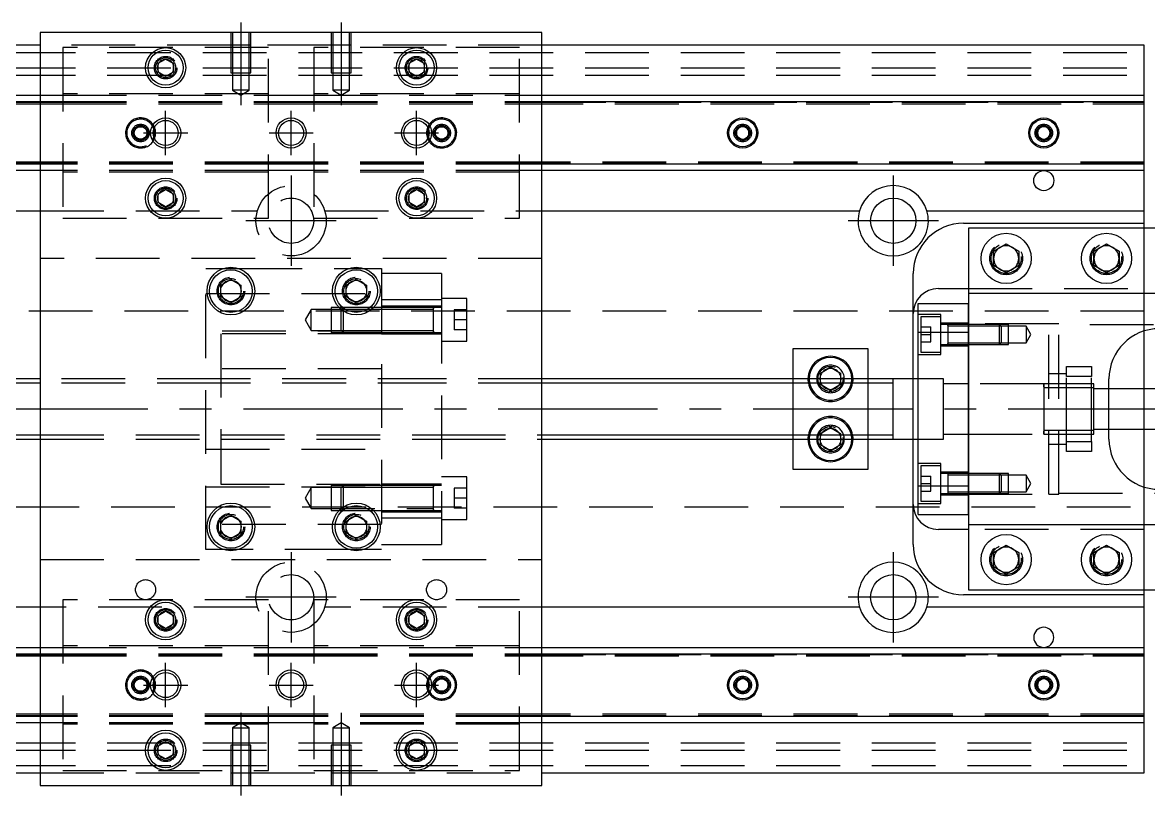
# Model space of a CAD drawing. Extents: x -12 to 519, y -246 to 77.
# Drawn here: x 116.5 to 340.9, y -77 to 77 of the extents above; entities that cross this region are included whole.
import ezdxf

# ---------------------------------------------------------------- set-up
doc = ezdxf.new("R2010")
doc.units = 0
doc.linetypes.add('CENTER', pattern=[50.8, 31.75, -6.35, 6.35, -6.35])
doc.linetypes.add('DASHED', pattern=[19.05, 12.7, -6.35])
doc.layers.get('0').update_dxf_attribs({"linetype": 'CONTINUOUS'})
doc.layers.add('CENTER', color=1, linetype='CENTER')

msp = doc.modelspace()

# ---------------------------------------------------------------- linework, layer by layer
at = {"color": 7, "linetype": 'CONTINUOUS'}
for p, q in [((220, 75), (120, 75)), ((120, 75), (120, -75)), ((220, -75), (220, 75)), ((120, 72.5), (0, 72.5)), ((340, 72.5), (220, 72.5)), ((340, 62.5), (340, 72.5)), ((143.5, 68.87), (145, 69.73)), ((145, 69.73), (146.5, 68.87)), ((193.5, 68.87), (195, 69.73)), ((195, 69.73), (196.5, 68.87)), ((143.5, 67.13), (143.5, 68.87)), ((146.5, 68.87), (146.5, 67.13)), ((193.5, 67.13), (193.5, 68.87)), ((196.5, 68.87), (196.5, 67.13)), ((145, 66.27), (143.5, 67.13)), ((146.5, 67.13), (145, 66.27)), ((195, 66.27), (193.5, 67.13)), ((196.5, 67.13), (195, 66.27)), ((0, 62.5), (120, 62.5)), ((0, 61.25), (120, 61.25)), ((220, 62.5), (340, 62.5)), ((220, 61.25), (340, 61.25)), ((340, 61.25), (340, 62.5)), ((340, 48.75), (340, 61.25)), ((258.75, 55.72), (260, 56.44)), ((260, 56.44), (261.25, 55.72)), ((318.75, 55.72), (320, 56.44)), ((320, 56.44), (321.25, 55.72)), ((258.75, 54.28), (258.75, 55.72)), ((260, 53.56), (258.75, 54.28)), ((261.25, 54.28), (260, 53.56)), ((261.25, 55.72), (261.25, 54.28)), ((318.75, 54.28), (318.75, 55.72)), ((320, 53.56), (318.75, 54.28)), ((321.25, 54.28), (320, 53.56)), ((321.25, 55.72), (321.25, 54.28)), ((120, 48.75), (0, 48.75)), ((120, 47.5), (0, 47.5)), ((340, 48.75), (220, 48.75)), ((340, 47.5), (220, 47.5)), ((340, 47.5), (340, 48.75)), ((340, 39.5), (340, 47.5)), ((143.5, 42.87), (145, 43.73)), ((143.5, 41.13), (143.5, 42.87)), ((145, 43.73), (146.5, 42.87)), ((146.5, 42.87), (146.5, 41.13)), ((193.5, 42.87), (195, 43.73)), ((193.5, 41.13), (193.5, 42.87)), ((195, 43.73), (196.5, 42.87)), ((196.5, 42.87), (196.5, 41.13)), ((145, 40.27), (143.5, 41.13)), ((146.5, 41.13), (145, 40.27)), ((195, 40.27), (193.5, 41.13)), ((196.5, 41.13), (195, 40.27)), ((56.71, 39.5), (120, 39.5)), ((220, 39.5), (283.29, 39.5)), ((296.71, 39.5), (340, 39.5)), ((340, 37), (340, 39.5)), ((304, 37), (340, 37)), ((305, 36), (305, 23)), ((355, 36), (305, 36)), ((340, 36), (340, 37)), ((310, 31.44), (312.5, 32.89)), ((310, 28.56), (310, 31.44)), ((312.5, 32.89), (315, 31.44)), ((315, 31.44), (315, 28.56)), ((330, 31.44), (332.5, 32.89)), ((330, 28.56), (330, 31.44)), ((332.5, 32.89), (335, 31.44)), ((335, 31.44), (335, 28.56)), ((294, 6), (294, 27)), ((312.5, 27.11), (310, 28.56)), ((315, 28.56), (312.5, 27.11)), ((332.5, 27.11), (330, 28.56)), ((335, 28.56), (332.5, 27.11)), ((156, 24.65), (158, 25.81)), ((158, 25.81), (160, 24.65)), ((181, 24.65), (183, 25.81)), ((183, 25.81), (185, 24.65)), ((156, 22.35), (156, 24.65)), ((160, 24.65), (160, 22.35)), ((181, 22.35), (181, 24.65)), ((185, 24.65), (185, 22.35)), ((299, 24), (305, 24)), ((305, 23), (305, 15.33)), ((345, 23), (305, 23)), ((158, 21.19), (156, 22.35)), ((160, 22.35), (158, 21.19)), ((183, 21.19), (181, 22.35)), ((185, 22.35), (183, 21.19)), ((295, 15.33), (295, 21)), ((295, 21), (305, 21)), ((295, 15.33), (305, 15.33)), ((295, -15.33), (295, 15.33)), ((305, -15.33), (305, 15.33)), ((305, 15.33), (305, -15.33)), ((340, 4), (340, 15.54)), ((285, 12), (270, 12)), ((270, 12), (270, 6)), ((285, 6), (285, 12)), ((275.5, 7.15), (277.5, 8.31)), ((275.5, 6), (275.5, 7.15)), ((277.5, 8.31), (279.5, 7.15)), ((279.5, 7.15), (279.5, 6)), ((120, 6), (60.5, 6)), ((290, 6), (220, 6)), ((290, -6), (290, 6)), ((290.01, 6), (290, 6)), ((295, 6), (290, 6)), ((290, 6), (290, 6)), ((333, -6), (333, 6)), ((345, 4), (333, 4)), ((333, -4), (345, -4)), ((340, -15.54), (340, -4)), ((60.5, -6), (120, -6)), ((220, -6), (290, -6)), ((270, -6), (270, -12)), ((275.5, -7.15), (275.5, -6)), ((279.5, -6), (279.5, -7.15)), ((285, -12), (285, -6)), ((290, -6), (290.01, -6)), ((290, -6), (290, -6)), ((290, -6), (295, -6)), ((294, -27), (294, -6)), ((277.5, -8.31), (275.5, -7.15)), ((279.5, -7.15), (277.5, -8.31)), ((270, -12), (285, -12)), ((295, -15.33), (305, -15.33)), ((295, -21), (295, -15.33)), ((305, -15.33), (305, -23)), ((156, -22.35), (158, -21.19)), ((156, -24.65), (156, -22.35)), ((158, -21.19), (160, -22.35)), ((160, -22.35), (160, -24.65)), ((181, -22.35), (183, -21.19)), ((181, -24.65), (181, -22.35)), ((183, -21.19), (185, -22.35)), ((185, -22.35), (185, -24.65)), ((295, -21), (305, -21)), ((158, -25.81), (156, -24.65)), ((160, -24.65), (158, -25.81)), ((183, -25.81), (181, -24.65)), ((185, -24.65), (183, -25.81)), ((305, -24), (299, -24)), ((305, -23), (345, -23)), ((305, -23), (305, -36)), ((310, -28.56), (312.5, -27.11)), ((310, -31.44), (310, -28.56)), ((312.5, -27.11), (315, -28.56)), ((315, -28.56), (315, -31.44)), ((330, -28.56), (332.5, -27.11)), ((330, -31.44), (330, -28.56)), ((332.5, -27.11), (335, -28.56)), ((335, -28.56), (335, -31.44)), ((312.5, -32.89), (310, -31.44)), ((315, -31.44), (312.5, -32.89)), ((332.5, -32.89), (330, -31.44)), ((335, -31.44), (332.5, -32.89)), ((340, -37), (304, -37)), ((305, -36), (355, -36)), ((340, -37), (340, -36)), ((340, -39.5), (340, -37)), ((120, -39.5), (56.71, -39.5)), ((143.5, -41.13), (145, -40.27)), ((145, -40.27), (146.5, -41.13)), ((193.5, -41.13), (195, -40.27)), ((195, -40.27), (196.5, -41.13)), ((283.29, -39.5), (220, -39.5)), ((340, -39.5), (296.71, -39.5)), ((340, -47.5), (340, -39.5)), ((143.5, -42.87), (143.5, -41.13)), ((146.5, -41.13), (146.5, -42.87)), ((193.5, -42.87), (193.5, -41.13)), ((196.5, -41.13), (196.5, -42.87)), ((145, -43.73), (143.5, -42.87)), ((146.5, -42.87), (145, -43.73)), ((195, -43.73), (193.5, -42.87)), ((196.5, -42.87), (195, -43.73)), ((0, -47.5), (120, -47.5)), ((0, -48.75), (120, -48.75)), ((220, -47.5), (340, -47.5)), ((220, -48.75), (340, -48.75)), ((340, -48.75), (340, -47.5)), ((340, -61.25), (340, -48.75)), ((258.75, -54.28), (260, -53.56)), ((260, -53.56), (261.25, -54.28)), ((318.75, -54.28), (320, -53.56)), ((320, -53.56), (321.25, -54.28)), ((258.75, -55.72), (258.75, -54.28)), ((260, -56.44), (258.75, -55.72)), ((261.25, -55.72), (260, -56.44)), ((261.25, -54.28), (261.25, -55.72)), ((318.75, -55.72), (318.75, -54.28)), ((320, -56.44), (318.75, -55.72)), ((321.25, -55.72), (320, -56.44)), ((321.25, -54.28), (321.25, -55.72)), ((120, -61.25), (0, -61.25)), ((120, -62.5), (0, -62.5)), ((340, -61.25), (220, -61.25)), ((340, -62.5), (220, -62.5)), ((340, -62.5), (340, -61.25)), ((340, -72.5), (340, -62.5)), ((143.5, -67.13), (145, -66.27)), ((143.5, -68.87), (143.5, -67.13)), ((145, -66.27), (146.5, -67.13)), ((146.5, -67.13), (146.5, -68.87)), ((193.5, -67.13), (195, -66.27)), ((193.5, -68.87), (193.5, -67.13)), ((195, -66.27), (196.5, -67.13)), ((196.5, -67.13), (196.5, -68.87)), ((145, -69.73), (143.5, -68.87)), ((146.5, -68.87), (145, -69.73)), ((195, -69.73), (193.5, -68.87)), ((196.5, -68.87), (195, -69.73)), ((0, -72.5), (120, -72.5)), ((220, -72.5), (340, -72.5)), ((120, -75), (220, -75))]:
    msp.add_line(p, q, dxfattribs=at)
at = {"color": 3, "linetype": 'DASHED'}
for p, q in [((158, 75), (158, 67)), ((158.35, 75), (158.35, 67)), ((161.65, 67), (161.65, 75)), ((162, 67), (162, 75)), ((178, 75), (178, 67)), ((178.35, 75), (178.35, 67)), ((181.65, 67), (181.65, 75)), ((182, 67), (182, 75)), ((158, 72.5), (120, 72.5)), ((165.5, 72), (124.5, 72)), ((124.5, 72), (124.5, 38)), ((162, 72.5), (158, 72.5)), ((178, 72.5), (162, 72.5)), ((165.5, 38), (165.5, 72)), ((215.5, 72), (174.5, 72)), ((174.5, 72), (174.5, 38)), ((182, 72.5), (178, 72.5)), ((220, 72.5), (182, 72.5)), ((215.5, 38), (215.5, 72)), ((0, 71), (340, 71)), ((0, 68), (340, 68)), ((143, 68), (143.02, 68.3)), ((196.97, 68.33), (197, 68)), ((0, 66.5), (340, 66.5)), ((158, 67), (162, 67)), ((158.35, 67), (158.35, 63.5)), ((161.65, 63.5), (161.65, 67)), ((178, 67), (182, 67)), ((178.35, 67), (178.35, 63.5)), ((181.65, 63.5), (181.65, 67)), ((161.65, 63.5), (158.35, 63.5)), ((158.35, 63.5), (160, 62.55)), ((160, 62.55), (161.65, 63.5)), ((181.65, 63.5), (178.35, 63.5)), ((178.35, 63.5), (180, 62.55)), ((180, 62.55), (181.65, 63.5)), ((0, 61.11), (120, 61.11)), ((0, 61.1), (124.5, 61.1)), ((0, 60.8), (124.5, 60.8)), ((120, 62.5), (124.5, 62.5)), ((120, 61.25), (124.5, 61.25)), ((120, 61.11), (124.5, 61.11)), ((165.5, 62.8), (124.5, 62.8)), ((124.5, 62.5), (165.5, 62.5)), ((124.5, 61.25), (165.5, 61.25)), ((124.5, 61.11), (165.5, 61.11)), ((124.5, 61.1), (165.5, 61.1)), ((124.5, 60.8), (165.5, 60.8)), ((165.5, 62.5), (174.5, 62.5)), ((165.5, 61.25), (174.5, 61.25)), ((165.5, 61.11), (174.5, 61.11)), ((165.5, 61.1), (174.5, 61.1)), ((165.5, 60.8), (174.5, 60.8)), ((215.5, 62.8), (174.5, 62.8)), ((174.5, 62.5), (215.5, 62.5)), ((174.5, 61.25), (215.5, 61.25)), ((174.5, 61.11), (215.5, 61.11)), ((174.5, 61.1), (215.5, 61.1)), ((174.5, 60.8), (215.5, 60.8)), ((215.5, 62.5), (220, 62.5)), ((215.5, 61.25), (220, 61.25)), ((215.5, 61.11), (220, 61.11)), ((215.5, 61.1), (340, 61.1)), ((215.5, 60.8), (340, 60.8)), ((220, 61.11), (340, 61.11)), ((138.75, 55.72), (140, 56.44)), ((140, 56.44), (141.25, 55.72)), ((198.75, 55.72), (200, 56.44)), ((200, 56.44), (201.25, 55.72)), ((138.5, 55), (138.52, 55.25)), ((138.75, 54.28), (138.75, 55.72)), ((140, 53.56), (138.75, 54.28)), ((141.25, 54.28), (140, 53.56)), ((141.25, 55.72), (141.25, 54.28)), ((198.75, 54.28), (198.75, 55.72)), ((200, 53.56), (198.75, 54.28)), ((201.25, 54.28), (200, 53.56)), ((201.25, 55.72), (201.25, 54.28)), ((201.48, 55.26), (201.5, 55)), ((261.48, 55.26), (261.5, 55)), ((318.5, 55), (318.52, 55.25)), ((124.5, 49.2), (0, 49.2)), ((124.5, 48.9), (0, 48.9)), ((120, 48.89), (0, 48.89)), ((124.5, 48.89), (120, 48.89)), ((124.5, 48.75), (120, 48.75)), ((124.5, 47.5), (120, 47.5)), ((165.5, 49.2), (124.5, 49.2)), ((165.5, 48.9), (124.5, 48.9)), ((165.5, 48.89), (124.5, 48.89)), ((165.5, 48.75), (124.5, 48.75)), ((165.5, 47.5), (124.5, 47.5)), ((165.5, 47.2), (124.5, 47.2)), ((174.5, 49.2), (165.5, 49.2)), ((174.5, 48.9), (165.5, 48.9)), ((174.5, 48.89), (165.5, 48.89)), ((174.5, 48.75), (165.5, 48.75)), ((174.5, 47.5), (165.5, 47.5)), ((215.5, 49.2), (174.5, 49.2)), ((215.5, 48.9), (174.5, 48.9)), ((215.5, 48.89), (174.5, 48.89)), ((215.5, 48.75), (174.5, 48.75)), ((215.5, 47.5), (174.5, 47.5)), ((215.5, 47.2), (174.5, 47.2)), ((340, 49.2), (215.5, 49.2)), ((340, 48.9), (215.5, 48.9)), ((220, 48.89), (215.5, 48.89)), ((220, 48.75), (215.5, 48.75)), ((220, 47.5), (215.5, 47.5)), ((340, 48.89), (220, 48.89)), ((143, 42), (143.03, 42.35)), ((196.97, 42.33), (197, 42)), ((120, 39.5), (163.29, 39.5)), ((176.71, 39.5), (220, 39.5)), ((124.5, 38), (165.5, 38)), ((174.5, 38), (215.5, 38)), ((340, 24), (340, 36)), ((220, 30), (120, 30)), ((315.48, 30.36), (315.5, 30)), ((335.48, 30.36), (335.5, 30)), ((153, 28), (156.48, 28)), ((153, -28), (153, 28)), ((156.48, 28), (159.52, 28)), ((159.52, 28), (181.48, 28)), ((181.48, 28), (184.52, 28)), ((184.52, 28), (188, 28)), ((188, 28), (188, -28)), ((200, 27), (188, 27)), ((200, 27), (200, 21.75)), ((153, 23), (188, 23)), ((155.5, 23.5), (155.52, 23.8)), ((180.5, 23.5), (180.52, 23.8)), ((305, 24), (340, 24)), ((340, 23), (340, 24)), ((340, 15.54), (340, 23)), ((178, 20.25), (178, 15.25)), ((179.53, 20.25), (178, 20.25)), ((180.26, 20.25), (179.53, 20.25)), ((180.4, 20.25), (180.26, 20.25)), ((180.4, 20.25), (180.34, 20.19)), ((180.4, 20.25), (180.4, 20.14)), ((185.74, 20.25), (180.4, 20.25)), ((185.74, 20.25), (180.4, 20.25)), ((186.47, 20.25), (185.74, 20.25)), ((188, 20.25), (186.47, 20.25)), ((188, 20.25), (186.47, 20.25)), ((200, 21.75), (188, 21.75)), ((200, 20.5), (188, 20.5)), ((198.41, 20.25), (188, 20.25)), ((198.4, 15.25), (198.4, 20.25)), ((198.4, 19.85), (198.4, 20.25)), ((198.4, 15.25), (198.4, 20.25)), ((198.4, 20), (198.4, 20.25)), ((198.4, 20.25), (198.4, 20)), ((200, 20.25), (198.4, 20.25)), ((205, 22), (200, 22)), ((200, 21.75), (200, -21.75)), ((205, 13.5), (205, 22)), ((305, 15.33), (305, 21)), ((340, 19.5), (76.9, 19.5)), ((174, 19.85), (172.79, 17.75)), ((174, 15.65), (174, 19.85)), ((178, 19.85), (174, 19.85)), ((180, 19.85), (178, 19.85)), ((180.34, 20.19), (180, 19.85)), ((180, 19.82), (180, 19.85)), ((180.82, 19.85), (180, 19.85)), ((180, 15.65), (180, 19.82)), ((180.4, 20.14), (180.4, 19.52)), ((180.4, 19.52), (180.4, 15.25)), ((185.18, 19.85), (180.82, 19.85)), ((186.04, 19.85), (185.18, 19.85)), ((188, 19.85), (186.04, 19.85)), ((198.4, 19.85), (188, 19.85)), ((198.4, 15.51), (198.4, 20)), ((198.4, 15.65), (198.4, 19.85)), ((202.5, 19.75), (202.5, 17.75)), ((205, 19.75), (202.5, 19.75)), ((299.5, 18.85), (295, 18.85)), ((295.5, 18.35), (295.5, 11.35)), ((299.5, 18.35), (295.5, 18.35)), ((299.5, 10.85), (299.5, 18.85)), ((172.79, 17.75), (174, 15.65)), ((202.5, 17.75), (202.5, 15.75)), ((205, 17.75), (202.5, 17.75)), ((205, 15.75), (202.5, 15.75)), ((295.5, 16.35), (297.5, 16.35)), ((297.5, 14.85), (297.5, 16.35)), ((305, 17.1), (299.5, 17.1)), ((300.9, 16.85), (299.5, 16.85)), ((300.9, 16.85), (300.9, 16.63)), ((300.9, 16.63), (300.9, 16.85)), ((305, 16.85), (300.9, 16.85)), ((300.9, 16.85), (300.9, 16.85)), ((300.9, 16.85), (300.9, 16.85)), ((300.9, 16.63), (300.9, 13.07)), ((305, 16.5), (300.9, 16.5)), ((321, 17), (305, 17)), ((311.15, 16.85), (305, 16.85)), ((311.15, 16.85), (305, 16.85)), ((311.5, 16.5), (305, 16.5)), ((311.15, 12.85), (311.15, 16.85)), ((313, 16.85), (311.15, 16.85)), ((311.5, 16.5), (311.15, 16.85)), ((311.5, 16.5), (311.5, 13.2)), ((313, 16.5), (311.5, 16.5)), ((313, 12.85), (313, 16.85)), ((316.5, 16.5), (313, 16.5)), ((316.5, 16.5), (316.5, 13.2)), ((317.45, 14.85), (316.5, 16.5)), ((321, -17), (321, 17)), ((323, 17), (321, 17)), ((323, -17), (323, 17)), ((380, 16.75), (323, 16.75)), ((188, 15.5), (153, 15.5)), ((156, 15), (156, -15)), ((188, 15), (156, 15)), ((174, 15.65), (178, 15.65)), ((178, 15.65), (180, 15.65)), ((178, 15.25), (180.4, 15.25)), ((180, 15.65), (188, 15.65)), ((180, 15.65), (180.4, 15.25)), ((180.4, 15.25), (188, 15.25)), ((188, 15.65), (198.4, 15.65)), ((188, 15.25), (198.41, 15.25)), ((188, 15), (200, 15)), ((198.4, 15.25), (198.4, 15.65)), ((198.4, 15.25), (198.4, 15.51)), ((198.4, 15.51), (198.4, 15.25)), ((198.4, 15.25), (200, 15.25)), ((200, 13.5), (205, 13.5)), ((295.5, 14.85), (297.5, 14.85)), ((297.5, 13.35), (297.5, 14.85)), ((316.5, 13.2), (317.45, 14.85)), ((340, 15.54), (340, 15.54)), ((295.5, 13.35), (297.5, 13.35)), ((295.5, 11.35), (299.5, 11.35)), ((299.5, 12.85), (300.9, 12.85)), ((299.5, 12.6), (305, 12.6)), ((300.9, 13.2), (305, 13.2)), ((300.9, 13.07), (300.9, 12.85)), ((300.9, 12.85), (300.9, 13.07)), ((300.9, 12.85), (300.9, 12.85)), ((300.9, 12.85), (305, 12.85)), ((300.9, 12.85), (300.9, 12.85)), ((305, 13.2), (311.5, 13.2)), ((305, 12.85), (311.15, 12.85)), ((305, 12.85), (311.15, 12.85)), ((311.15, 12.85), (311.5, 13.2)), ((311.15, 12.85), (313, 12.85)), ((311.5, 13.2), (313, 13.2)), ((313, 13.2), (316.5, 13.2)), ((295, 10.85), (299.5, 10.85)), ((188, 8), (153, 8)), ((324.5, 7), (321, 7)), ((324.5, 8.5), (329.5, 8.5)), ((324.5, 6.5), (324.5, 8.5)), ((329.5, 8.5), (329.5, 6.5)), ((156, 6), (120, 6)), ((156, 5.13), (120, 5.13)), ((200, 6), (156, 6)), ((200, 5.13), (156, 5.13)), ((220, 6), (200, 6)), ((220, 5.13), (200, 5.13)), ((270, 6), (270, 5.13)), ((270, 5.13), (270, -5.12)), ((275.5, 5.13), (275.5, 6)), ((275.5, 4.85), (275.5, 5.13)), ((277.5, 3.69), (275.5, 4.85)), ((279.5, 4.85), (277.5, 3.69)), ((279.5, 6), (279.5, 5.13)), ((279.5, 5.13), (279.5, 4.85)), ((279.98, 6.29), (280, 6)), ((285, 5.13), (285, 6)), ((285, -5.12), (285, 5.13)), ((294, -6), (294, 6)), ((300, 6), (295, 6)), ((300, 0), (300, 6)), ((305, 5), (300, 5)), ((320.01, 5), (305, 5)), ((320, 4.44), (320, 5)), ((320, 5), (320, 4.44)), ((329.5, 5), (320, 5)), ((324.5, -6.5), (324.5, 6.5)), ((329.5, 6.5), (324.5, 6.5)), ((329.5, -6.5), (329.5, 6.5)), ((330, 5), (329.5, 5)), ((330, 0), (330, 5)), ((320, 4.44), (320, -4.44)), ((329.5, 4.25), (320, 4.25)), ((330, 4.25), (329.5, 4.25)), ((333, 4), (330, 4)), ((340, -4), (340, 4)), ((300, -6), (300, 0)), ((330, -5), (330, 0)), ((275.5, -4.85), (277.5, -3.69)), ((277.5, -3.69), (279.5, -4.85)), ((320, -4.25), (329.5, -4.25)), ((320, -5), (320, -4.44)), ((320, -4.44), (320, -5)), ((329.5, -4.25), (330, -4.25)), ((330, -4), (333, -4)), ((120, -5.12), (156, -5.12)), ((120, -6), (156, -6)), ((156, -5.12), (200, -5.12)), ((156, -6), (200, -6)), ((200, -5.12), (220, -5.12)), ((200, -6), (220, -6)), ((270, -5.12), (270, -6)), ((275.5, -5.12), (275.5, -4.85)), ((275.5, -6), (275.5, -5.12)), ((279.5, -4.85), (279.5, -5.12)), ((279.5, -5.12), (279.5, -6)), ((279.98, -5.71), (280, -6)), ((285, -6), (285, -5.12)), ((290, -6), (290, -6)), ((295, -6), (300, -6)), ((300, -5), (305, -5)), ((305, -5), (320.01, -5)), ((320, -5), (320, -5)), ((320, -5), (329.5, -5)), ((324.5, -6.5), (329.5, -6.5)), ((324.5, -8.5), (324.5, -6.5)), ((329.5, -5), (330, -5)), ((329.5, -6.5), (329.5, -8.5)), ((153, -8), (188, -8)), ((321, -7), (324.5, -7)), ((329.5, -8.5), (324.5, -8.5)), ((299.5, -10.85), (295, -10.85)), ((299.5, -18.85), (299.5, -10.85)), ((295.5, -11.35), (295.5, -18.35)), ((299.5, -11.35), (295.5, -11.35)), ((295.5, -13.35), (297.5, -13.35)), ((297.5, -14.85), (297.5, -13.35)), ((305, -12.6), (299.5, -12.6)), ((300.9, -12.85), (299.5, -12.85)), ((300.9, -12.85), (300.9, -13.07)), ((300.9, -12.85), (300.9, -12.85)), ((305, -12.85), (300.9, -12.85)), ((300.9, -12.85), (300.9, -12.85)), ((300.9, -13.07), (300.9, -16.63)), ((305, -13.2), (300.9, -13.2)), ((311.15, -12.85), (305, -12.85)), ((311.15, -12.85), (305, -12.85)), ((311.5, -13.2), (305, -13.2)), ((311.15, -16.85), (311.15, -12.85)), ((313, -12.85), (311.15, -12.85)), ((311.5, -13.2), (311.15, -12.85)), ((311.5, -13.2), (311.5, -16.5)), ((313, -13.2), (311.5, -13.2)), ((313, -16.85), (313, -12.85)), ((316.5, -13.2), (313, -13.2)), ((316.5, -13.2), (316.5, -16.5)), ((317.45, -14.85), (316.5, -13.2)), ((153, -15.5), (188, -15.5)), ((156, -15), (188, -15)), ((174, -15.65), (172.79, -17.75)), ((174, -19.85), (174, -15.65)), ((178, -15.65), (174, -15.65)), ((178, -15.25), (178, -20.25)), ((180.4, -15.25), (178, -15.25)), ((180, -15.65), (178, -15.65)), ((180.4, -15.25), (180, -15.65)), ((180, -19.85), (180, -15.65)), ((188, -15.65), (180, -15.65)), ((180.4, -15.25), (180.4, -19.52)), ((188, -15.25), (180.4, -15.25)), ((188, -15.25), (180.4, -15.25)), ((200, -15), (188, -15)), ((198.41, -15.25), (188, -15.25)), ((198.4, -15.65), (188, -15.65)), ((198.4, -20.25), (198.4, -15.25)), ((198.4, -20.25), (198.4, -15.25)), ((198.4, -15.51), (198.4, -15.25)), ((198.4, -15.25), (198.4, -15.51)), ((200, -15.25), (198.4, -15.25)), ((198.4, -20), (198.4, -15.51)), ((205, -13.5), (200, -13.5)), ((205, -22), (205, -13.5)), ((295.5, -14.85), (297.5, -14.85)), ((297.5, -16.35), (297.5, -14.85)), ((305, -21), (305, -15.33)), ((316.5, -16.5), (317.45, -14.85)), ((340, -23), (340, -15.54)), ((340, -15.54), (340, -15.54)), ((172.79, -17.75), (174, -19.85)), ((202.5, -15.75), (202.5, -17.75)), ((205, -15.75), (202.5, -15.75)), ((202.5, -17.75), (202.5, -19.75)), ((205, -17.75), (202.5, -17.75)), ((295.5, -16.35), (297.5, -16.35)), ((299.5, -16.85), (300.9, -16.85)), ((299.5, -17.1), (305, -17.1)), ((300.9, -16.5), (305, -16.5)), ((300.9, -16.63), (300.9, -16.85)), ((300.9, -16.85), (300.9, -16.85)), ((300.9, -16.85), (300.9, -16.85)), ((300.9, -16.85), (305, -16.85)), ((305, -16.5), (311.5, -16.5)), ((305, -16.85), (311.15, -16.85)), ((305, -16.85), (311.15, -16.85)), ((305, -17), (321, -17)), ((311.15, -16.85), (311.5, -16.5)), ((311.15, -16.85), (313, -16.85)), ((311.5, -16.5), (313, -16.5)), ((313, -16.5), (316.5, -16.5)), ((321, -17), (323, -17)), ((323, -16.75), (380, -16.75)), ((76.97, -19.5), (340, -19.5)), ((174, -19.85), (198.4, -19.85)), ((180, -19.85), (180.34, -20.19)), ((180.34, -20.19), (180.4, -20.25)), ((180.4, -19.52), (180.4, -20.14)), ((180.4, -20.14), (180.4, -20.25)), ((198.4, -20.25), (198.4, -20)), ((198.4, -20), (198.4, -20.25)), ((205, -19.75), (202.5, -19.75)), ((295, -18.85), (299.5, -18.85)), ((295.5, -18.35), (299.5, -18.35)), ((178, -20.25), (179.53, -20.25)), ((179.53, -20.25), (180.26, -20.25)), ((180.26, -20.25), (180.4, -20.25)), ((180.4, -20.25), (185.74, -20.25)), ((185.74, -20.25), (186.47, -20.25)), ((186.47, -20.25), (188, -20.25)), ((186.47, -20.25), (188, -20.25)), ((188, -20.25), (198.41, -20.25)), ((188, -20.5), (200, -20.5)), ((200, -21.75), (188, -21.75)), ((200, -21.75), (188, -21.75)), ((198.4, -20.25), (198.4, -20.25)), ((198.4, -20.25), (200, -20.25)), ((200, -21.75), (200, -27)), ((200, -22), (205, -22)), ((188, -23), (153, -23)), ((155.5, -23.5), (155.52, -23.2)), ((185.48, -23.21), (185.5, -23.5)), ((340, -24), (305, -24)), ((340, -24), (340, -23)), ((340, -36), (340, -24)), ((156.48, -28), (153, -28)), ((159.52, -28), (156.48, -28)), ((181.48, -28), (159.52, -28)), ((184.52, -28), (181.48, -28)), ((188, -28), (184.52, -28)), ((188, -27), (200, -27)), ((120, -30), (220, -30)), ((315.48, -29.64), (315.5, -30)), ((329.5, -30), (329.52, -29.65)), ((165.5, -38), (124.5, -38)), ((124.5, -38), (124.5, -72)), ((165.5, -72), (165.5, -38)), ((174.5, -38), (174.5, -72)), ((215.5, -38), (174.5, -38)), ((215.5, -72), (215.5, -38)), ((163.29, -39.5), (120, -39.5)), ((220, -39.5), (176.71, -39.5)), ((146.97, -41.67), (147, -42)), ((196.97, -41.67), (197, -42)), ((0, -48.89), (120, -48.89)), ((0, -48.9), (124.5, -48.9)), ((0, -49.2), (124.5, -49.2)), ((120, -47.5), (124.5, -47.5)), ((120, -48.75), (124.5, -48.75)), ((120, -48.89), (124.5, -48.89)), ((165.5, -47.2), (124.5, -47.2)), ((124.5, -47.5), (165.5, -47.5)), ((124.5, -48.75), (165.5, -48.75)), ((124.5, -48.89), (165.5, -48.89)), ((124.5, -48.9), (165.5, -48.9)), ((124.5, -49.2), (165.5, -49.2)), ((165.5, -47.5), (174.5, -47.5)), ((165.5, -48.75), (174.5, -48.75)), ((165.5, -48.89), (174.5, -48.89)), ((165.5, -48.9), (174.5, -48.9)), ((165.5, -49.2), (174.5, -49.2)), ((215.5, -47.2), (174.5, -47.2)), ((174.5, -47.5), (215.5, -47.5)), ((174.5, -48.75), (215.5, -48.75)), ((174.5, -48.89), (215.5, -48.89)), ((174.5, -48.9), (215.5, -48.9)), ((174.5, -49.2), (215.5, -49.2)), ((215.5, -47.5), (220, -47.5)), ((215.5, -48.75), (220, -48.75)), ((215.5, -48.89), (220, -48.89)), ((215.5, -48.9), (340, -48.9)), ((215.5, -49.2), (340, -49.2)), ((220, -48.89), (340, -48.89)), ((138.75, -54.28), (140, -53.56)), ((140, -53.56), (141.25, -54.28)), ((198.75, -54.28), (200, -53.56)), ((200, -53.56), (201.25, -54.28)), ((138.75, -55.72), (138.75, -54.28)), ((140, -56.44), (138.75, -55.72)), ((141.25, -55.72), (140, -56.44)), ((141.25, -54.28), (141.25, -55.72)), ((141.48, -54.74), (141.5, -55)), ((198.5, -55), (198.52, -54.75)), ((198.75, -55.72), (198.75, -54.28)), ((200, -56.44), (198.75, -55.72)), ((201.25, -55.72), (200, -56.44)), ((201.25, -54.28), (201.25, -55.72)), ((258.5, -55), (258.52, -54.75)), ((321.48, -54.74), (321.5, -55)), ((124.5, -60.8), (0, -60.8)), ((124.5, -61.1), (0, -61.1)), ((120, -61.11), (0, -61.11)), ((124.5, -61.11), (120, -61.11)), ((124.5, -61.25), (120, -61.25)), ((124.5, -62.5), (120, -62.5)), ((165.5, -60.8), (124.5, -60.8)), ((165.5, -61.1), (124.5, -61.1)), ((165.5, -61.11), (124.5, -61.11)), ((165.5, -61.25), (124.5, -61.25)), ((165.5, -62.5), (124.5, -62.5)), ((165.5, -62.8), (124.5, -62.8)), ((160, -62.55), (158.35, -63.5)), ((161.65, -63.5), (160, -62.55)), ((174.5, -60.8), (165.5, -60.8)), ((174.5, -61.1), (165.5, -61.1)), ((174.5, -61.11), (165.5, -61.11)), ((174.5, -61.25), (165.5, -61.25)), ((174.5, -62.5), (165.5, -62.5)), ((215.5, -60.8), (174.5, -60.8)), ((215.5, -61.1), (174.5, -61.1)), ((215.5, -61.11), (174.5, -61.11)), ((215.5, -61.25), (174.5, -61.25)), ((215.5, -62.5), (174.5, -62.5)), ((215.5, -62.8), (174.5, -62.8)), ((180, -62.55), (178.35, -63.5)), ((181.65, -63.5), (180, -62.55)), ((340, -60.8), (215.5, -60.8)), ((340, -61.1), (215.5, -61.1)), ((220, -61.11), (215.5, -61.11)), ((220, -61.25), (215.5, -61.25)), ((220, -62.5), (215.5, -62.5)), ((340, -61.11), (220, -61.11)), ((158.35, -63.5), (160, -63.5)), ((158.35, -63.5), (158.35, -67)), ((160, -63.5), (161.65, -63.5)), ((161.65, -67), (161.65, -63.5)), ((178.35, -63.5), (180, -63.5)), ((178.35, -63.5), (178.35, -67)), ((180, -63.5), (181.65, -63.5)), ((181.65, -67), (181.65, -63.5)), ((0, -66.5), (340, -66.5)), ((162, -67), (158, -67)), ((158, -67), (158, -75)), ((158.35, -67), (158.35, -75)), ((161.65, -75), (161.65, -67)), ((162, -75), (162, -67)), ((182, -67), (178, -67)), ((178, -67), (178, -75)), ((178.35, -67), (178.35, -75)), ((181.65, -75), (181.65, -67)), ((182, -75), (182, -67)), ((0, -68), (340, -68)), ((143, -68), (143.02, -67.7)), ((196.97, -67.67), (197, -68)), ((0, -71), (340, -71)), ((120, -72.5), (158, -72.5)), ((124.5, -72), (165.5, -72)), ((158, -72.5), (162, -72.5)), ((162, -72.5), (178, -72.5)), ((174.5, -72), (215.5, -72)), ((178, -72.5), (182, -72.5)), ((182, -72.5), (220, -72.5))]:
    msp.add_line(p, q, dxfattribs=at)
at = {"color": 3, "linetype": 'CONTINUOUS'}
for p, q in [((120, 5.13), (60.5, 5.13)), ((290, 5.13), (220, 5.13)), ((60.5, -5.12), (120, -5.12)), ((220, -5.12), (290, -5.12))]:
    msp.add_line(p, q, dxfattribs=at)
at = {"color": 7, "linetype": 'CONTINUOUS'}
for centre, radius in [((145, 68), 4), ((195, 68), 4), ((145, 68), 3.5), ((195, 68), 3.5), ((145, 55), 2.5), ((170, 55), 3), ((170, 55), 2.5), ((195, 55), 2.5), ((260, 55), 3), ((260, 55), 2.75), ((320, 55), 3), ((320, 55), 2.75), ((320, 45.5), 2), ((145, 42), 4), ((145, 42), 3.5), ((195, 42), 4), ((195, 42), 3.5), ((290, 37.5), 4.5), ((312.5, 30), 5), ((332.5, 30), 5), ((158, 23.5), 4.75), ((158, 23.5), 4.25), ((183, 23.5), 4.75), ((183, 23.5), 4.25), ((158, -23.5), 4.75), ((158, -23.5), 4.25), ((183, -23.5), 4.75), ((183, -23.5), 4.25), ((312.5, -30), 5), ((332.5, -30), 5), ((290, -37.5), 4.5), ((145, -42), 4), ((195, -42), 4), ((145, -42), 3.5), ((195, -42), 3.5), ((145, -55), 2.5), ((170, -55), 3), ((170, -55), 2.5), ((195, -55), 2.5), ((260, -55), 3), ((260, -55), 2.75), ((320, -55), 3), ((320, -55), 2.75), ((145, -68), 4), ((145, -68), 3.5), ((195, -68), 4), ((195, -68), 3.5)]:
    msp.add_circle(centre, radius, dxfattribs=at)
at = {"color": 3, "linetype": 'DASHED'}
for centre, radius in [((145, 68), 2.25), ((145, 68), 2), ((195, 68), 2.25), ((195, 68), 2), ((140, 55), 1.75), ((140, 55), 1.5), ((140, 55), 1.25), ((200, 55), 1.75), ((200, 55), 1.5), ((200, 55), 1.25), ((260, 55), 1.75), ((260, 55), 1.5), ((320, 55), 1.75), ((320, 55), 1.5), ((145, 42), 2.25), ((145, 42), 2), ((170, 37.5), 7), ((195, 42), 2.25), ((195, 42), 2), ((170, 37.5), 4.5), ((312.5, 30), 3.25), ((312.5, 30), 3), ((332.5, 30), 3.25), ((332.5, 30), 3), ((158, 23.5), 2.75), ((158, 23.5), 2.5), ((183, 23.5), 2.75), ((183, 23.5), 2.5), ((277.5, 6), 2.5), ((277.5, -6), 2.5), ((158, -23.5), 2.75), ((158, -23.5), 2.5), ((183, -23.5), 2.75), ((183, -23.5), 2.5), ((312.5, -30), 3.25), ((332.5, -30), 3.25), ((312.5, -30), 3), ((332.5, -30), 3), ((170, -37.5), 7), ((170, -37.5), 4.5), ((141, -36), 2), ((199, -36), 2), ((145, -42), 2.25), ((145, -42), 2), ((195, -42), 2.25), ((195, -42), 2), ((140, -55), 1.75), ((140, -55), 1.5), ((140, -55), 1.25), ((200, -55), 1.75), ((200, -55), 1.5), ((200, -55), 1.25), ((260, -55), 1.75), ((260, -55), 1.5), ((320, -55), 1.75), ((320, -55), 1.5), ((145, -68), 2.25), ((145, -68), 2), ((195, -68), 2.25), ((195, -68), 2)]:
    msp.add_circle(centre, radius, dxfattribs=at)
at = {"color": 3, "linetype": 'CONTINUOUS'}
for centre in [(145, 55), (195, 55), (145, -55), (195, -55)]:
    msp.add_circle(centre, 3, dxfattribs=at)
at = {"color": 7, "linetype": 'CONTINUOUS'}
for centre, radius, start, end in [((145, 68), 1.65, 95.38, 144.62), ((145, 68), 1.65, 84.62, 95.38), ((145, 68), 1.65, 35.38, 84.62), ((195, 68), 1.65, 95.38, 144.62), ((195, 68), 1.65, 84.62, 95.38), ((195, 68), 1.65, 35.38, 84.62), ((145, 68), 1.65, 155.38, 180), ((145, 68), 1.65, 180, 204.62), ((145, 68), 1.65, 144.62, 155.38), ((145, 68), 1.65, 24.62, 35.38), ((145, 68), 1.65, 335.38, 24.62), ((195, 68), 1.65, 155.38, 180), ((195, 68), 1.65, 180, 204.62), ((195, 68), 1.65, 144.62, 155.38), ((195, 68), 1.65, 24.62, 35.38), ((195, 68), 1.65, 335.38, 24.62), ((145, 68), 1.65, 204.62, 215.38), ((145, 68), 1.65, 215.38, 264.62), ((145, 68), 1.65, 264.62, 275.38), ((145, 68), 1.65, 275.38, 324.62), ((145, 68), 1.65, 324.62, 335.38), ((195, 68), 1.65, 204.62, 215.38), ((195, 68), 1.65, 215.38, 264.62), ((195, 68), 1.65, 264.62, 275.38), ((195, 68), 1.65, 275.38, 324.62), ((195, 68), 1.65, 324.62, 335.38), ((260, 55), 1.25, 60, 120), ((320, 55), 1.25, 60, 120), ((260, 55), 1.25, 120, 180), ((260, 55), 1.25, 180, 240), ((260, 55), 1.25, 240, 300), ((260, 55), 1.25, 0, 60), ((260, 55), 1.25, 300, 0), ((320, 55), 1.25, 120, 180), ((320, 55), 1.25, 180, 240), ((320, 55), 1.25, 240, 300), ((320, 55), 1.25, 0, 60), ((320, 55), 1.25, 300, 0), ((145, 42), 1.65, 155.38, 180), ((145, 42), 1.65, 144.62, 155.38), ((145, 42), 1.65, 95.38, 144.62), ((145, 42), 1.65, 84.62, 95.38), ((145, 42), 1.65, 35.38, 84.62), ((145, 42), 1.65, 24.62, 35.38), ((145, 42), 1.65, 335.38, 24.62), ((195, 42), 1.65, 155.38, 180), ((195, 42), 1.65, 144.62, 155.38), ((195, 42), 1.65, 95.38, 144.62), ((195, 42), 1.65, 84.62, 95.38), ((195, 42), 1.65, 35.38, 84.62), ((195, 42), 1.65, 24.62, 35.38), ((195, 42), 1.65, 335.38, 24.62), ((290, 37.5), 7, 16.6015, 163.3985), ((145, 42), 1.65, 180, 204.62), ((145, 42), 1.65, 204.62, 215.38), ((145, 42), 1.65, 215.38, 264.62), ((145, 42), 1.65, 275.38, 324.62), ((145, 42), 1.65, 324.62, 335.38), ((195, 42), 1.65, 180, 204.62), ((195, 42), 1.65, 204.62, 215.38), ((195, 42), 1.65, 215.38, 264.62), ((195, 42), 1.65, 275.38, 324.62), ((195, 42), 1.65, 324.62, 335.38), ((145, 42), 1.65, 264.62, 275.38), ((195, 42), 1.65, 264.62, 275.38), ((290, 37.5), 7, 163.3985, 16.6015), ((304, 27), 10, 90, 180), ((312.5, 30), 2.5, 120, 180), ((312.5, 30), 2.5, 60, 120), ((312.5, 30), 2.5, 0, 60), ((332.5, 30), 2.5, 120, 180), ((332.5, 30), 2.5, 60, 120), ((332.5, 30), 2.5, 0, 60), ((312.5, 30), 2.5, 180, 240), ((312.5, 30), 2.5, 300, 0), ((332.5, 30), 2.5, 180, 240), ((332.5, 30), 2.5, 300, 0), ((312.5, 30), 2.5, 240, 300), ((332.5, 30), 2.5, 240, 300), ((158, 23.5), 2.1, 137.7528, 162.2472), ((158, 23.5), 2.1, 102.2472, 137.7528), ((158, 23.5), 2.1, 77.7528, 102.2472), ((158, 23.5), 2.1, 42.2472, 77.7528), ((158, 23.5), 2.1, 17.7528, 42.2472), ((183, 23.5), 2.1, 137.7528, 162.2472), ((183, 23.5), 2.1, 102.2472, 137.7528), ((183, 23.5), 2.1, 77.7528, 102.2472), ((183, 23.5), 2.1, 42.2472, 77.7528), ((183, 23.5), 2.1, 17.7528, 42.2472), ((158, 23.5), 2.1, 162.2472, 180), ((158, 23.5), 2.1, 180, 197.7528), ((158, 23.5), 2.1, 197.7528, 222.2472), ((158, 23.5), 2.1, 317.7528, 342.2472), ((158, 23.5), 2.1, 342.2472, 17.7528), ((183, 23.5), 2.1, 162.2472, 180), ((183, 23.5), 2.1, 180, 197.7528), ((183, 23.5), 2.1, 197.7528, 222.2472), ((183, 23.5), 2.1, 317.7528, 342.2472), ((183, 23.5), 2.1, 342.2472, 17.7528), ((299, 19), 5, 90, 180), ((158, 23.5), 2.1, 222.2472, 257.7528), ((158, 23.5), 2.1, 257.7528, 282.2472), ((158, 23.5), 2.1, 282.2472, 317.7528), ((183, 23.5), 2.1, 222.2472, 257.7528), ((183, 23.5), 2.1, 257.7528, 282.2472), ((183, 23.5), 2.1, 282.2472, 317.7528), ((343, 6), 10, 90, 180), ((277.5, 6), 4.5, 0, 180), ((277.5, 6), 4.25, 0, 180), ((277.5, 6), 2.1, 137.7528, 162.2472), ((277.5, 6), 2.1, 102.2472, 137.7528), ((277.5, 6), 2.1, 77.7528, 102.2472), ((277.5, 6), 2.1, 42.2472, 77.7528), ((277.5, 6), 2.1, 17.7528, 42.2472), ((277.5, 6), 2.1, 162.2472, 180), ((277.5, 6), 2.1, 197.7528, 204.6243), ((277.5, 6), 2.1, 335.3757, 342.2472), ((277.5, 6), 2.1, 0, 17.7528), ((277.5, -6), 4.5, 180, 0), ((277.5, -6), 4.25, 180, 0), ((277.5, -6), 2.1, 180, 197.7528), ((277.5, -6), 2.1, 197.7528, 222.2472), ((277.5, -6), 2.1, 317.7528, 342.2472), ((277.5, -6), 2.1, 17.7528, 24.6243), ((277.5, -6), 2.1, 342.2472, 0), ((343, -6), 10, 180, 270), ((277.5, -6), 2.1, 222.2472, 257.7528), ((277.5, -6), 2.1, 257.7528, 282.2472), ((277.5, -6), 2.1, 282.2472, 317.7528), ((299, -19), 5, 180, 270), ((158, -23.5), 2.1, 137.7528, 162.2472), ((158, -23.5), 2.1, 102.2472, 137.7528), ((158, -23.5), 2.1, 77.7528, 102.2472), ((158, -23.5), 2.1, 42.2472, 77.7528), ((158, -23.5), 2.1, 17.7528, 42.2472), ((183, -23.5), 2.1, 137.7528, 162.2472), ((183, -23.5), 2.1, 102.2472, 137.7528), ((183, -23.5), 2.1, 77.7528, 102.2472), ((183, -23.5), 2.1, 42.2472, 77.7528), ((183, -23.5), 2.1, 17.7528, 42.2472), ((158, -23.5), 2.1, 162.2472, 180), ((158, -23.5), 2.1, 180, 197.7528), ((158, -23.5), 2.1, 197.7528, 222.2472), ((158, -23.5), 2.1, 317.7528, 342.2472), ((158, -23.5), 2.1, 342.2472, 17.7528), ((183, -23.5), 2.1, 162.2472, 180), ((183, -23.5), 2.1, 180, 197.7528), ((183, -23.5), 2.1, 197.7528, 222.2472), ((183, -23.5), 2.1, 317.7528, 342.2472), ((183, -23.5), 2.1, 342.2472, 17.7528), ((158, -23.5), 2.1, 222.2472, 257.7528), ((158, -23.5), 2.1, 257.7528, 282.2472), ((158, -23.5), 2.1, 282.2472, 317.7528), ((183, -23.5), 2.1, 222.2472, 257.7528), ((183, -23.5), 2.1, 257.7528, 282.2472), ((183, -23.5), 2.1, 282.2472, 317.7528), ((304, -27), 10, 180, 270), ((312.5, -30), 2.5, 120, 180), ((312.5, -30), 2.5, 60, 120), ((312.5, -30), 2.5, 0, 60), ((332.5, -30), 2.5, 120, 180), ((332.5, -30), 2.5, 60, 120), ((332.5, -30), 2.5, 0, 60), ((290, -37.5), 7, 343.3985, 196.6015), ((312.5, -30), 2.5, 180, 240), ((312.5, -30), 2.5, 300, 0), ((332.5, -30), 2.5, 180, 240), ((332.5, -30), 2.5, 300, 0), ((312.5, -30), 2.5, 240, 300), ((332.5, -30), 2.5, 240, 300), ((145, -42), 1.65, 95.38, 144.62), ((145, -42), 1.65, 84.62, 95.38), ((145, -42), 1.65, 35.38, 84.62), ((195, -42), 1.65, 95.38, 144.62), ((195, -42), 1.65, 84.62, 95.38), ((195, -42), 1.65, 35.38, 84.62), ((290, -37.5), 7, 196.6015, 343.3985), ((145, -42), 1.65, 155.38, 180), ((145, -42), 1.65, 180, 204.62), ((145, -42), 1.65, 144.62, 155.38), ((145, -42), 1.65, 24.62, 35.38), ((145, -42), 1.65, 335.38, 24.62), ((195, -42), 1.65, 155.38, 180), ((195, -42), 1.65, 180, 204.62), ((195, -42), 1.65, 144.62, 155.38), ((195, -42), 1.65, 24.62, 35.38), ((195, -42), 1.65, 335.38, 24.62), ((145, -42), 1.65, 204.62, 215.38), ((145, -42), 1.65, 215.38, 264.62), ((145, -42), 1.65, 264.62, 275.38), ((145, -42), 1.65, 275.38, 324.62), ((145, -42), 1.65, 324.62, 335.38), ((195, -42), 1.65, 204.62, 215.38), ((195, -42), 1.65, 215.38, 264.62), ((195, -42), 1.65, 264.62, 275.38), ((195, -42), 1.65, 275.38, 324.62), ((195, -42), 1.65, 324.62, 335.38), ((320, -45.5), 2, 90, 270), ((320, -45.5), 2, 270, 90), ((260, -55), 1.25, 60, 120), ((320, -55), 1.25, 60, 120), ((260, -55), 1.25, 120, 180), ((260, -55), 1.25, 180, 240), ((260, -55), 1.25, 240, 300), ((260, -55), 1.25, 0, 60), ((260, -55), 1.25, 300, 0), ((320, -55), 1.25, 120, 180), ((320, -55), 1.25, 180, 240), ((320, -55), 1.25, 240, 300), ((320, -55), 1.25, 0, 60), ((320, -55), 1.25, 300, 0), ((145, -68), 1.65, 155.38, 180), ((145, -68), 1.65, 144.62, 155.38), ((145, -68), 1.65, 95.38, 144.62), ((145, -68), 1.65, 84.62, 95.38), ((145, -68), 1.65, 35.38, 84.62), ((145, -68), 1.65, 24.62, 35.38), ((145, -68), 1.65, 335.38, 24.62), ((195, -68), 1.65, 155.38, 180), ((195, -68), 1.65, 144.62, 155.38), ((195, -68), 1.65, 95.38, 144.62), ((195, -68), 1.65, 84.62, 95.38), ((195, -68), 1.65, 35.38, 84.62), ((195, -68), 1.65, 24.62, 35.38), ((195, -68), 1.65, 335.38, 24.62), ((145, -68), 1.65, 180, 204.62), ((145, -68), 1.65, 204.62, 215.38), ((145, -68), 1.65, 215.38, 264.62), ((145, -68), 1.65, 275.38, 324.62), ((145, -68), 1.65, 324.62, 335.38), ((195, -68), 1.65, 180, 204.62), ((195, -68), 1.65, 204.62, 215.38), ((195, -68), 1.65, 215.38, 264.62), ((195, -68), 1.65, 275.38, 324.62), ((195, -68), 1.65, 324.62, 335.38), ((145, -68), 1.65, 264.62, 275.38), ((195, -68), 1.65, 264.62, 275.38)]:
    msp.add_arc(centre, radius, start, end, dxfattribs=at)
at = {"color": 3, "linetype": 'DASHED'}
for centre, radius, start, end in [((140, 55), 3, 90, 326.4427), ((140, 55), 2.75, 31.0388, 328.9612), ((140, 55), 3, 33.5573, 90), ((140, 55), 2.75, 16.8991, 31.0388), ((140, 55), 3, 22.3316, 33.5573), ((140, 55), 3, 337.6684, 22.3316), ((200, 55), 3, 157.6684, 202.3316), ((200, 55), 3, 146.4427, 157.6684), ((200, 55), 2.75, 148.9612, 163.1009), ((200, 55), 3, 213.5573, 90), ((200, 55), 3, 90, 146.4427), ((200, 55), 2.75, 0, 148.9612), ((140, 55), 2.75, 328.9612, 343.1009), ((140, 55), 3, 326.4427, 337.6684), ((140, 55), 2.75, 0, 16.8991), ((140, 55), 2.75, 343.1009, 0), ((200, 55), 3, 202.3316, 213.5573), ((200, 55), 2.75, 163.1009, 196.8991), ((200, 55), 2.75, 196.8991, 211.0388), ((200, 55), 2.75, 211.0388, 0), ((277.5, 6), 2.75, 0, 180), ((277.5, 6), 4.5, 180, 191.2123), ((277.5, 6), 4.5, 191.2123, 348.7877), ((277.5, 6), 4.25, 180, 191.8812), ((277.5, 6), 4.25, 191.8812, 348.1188), ((277.5, 6), 2.75, 180, 198.553), ((277.5, 6), 2.75, 198.553, 341.447), ((277.5, 6), 2.1, 180, 197.7528), ((277.5, 6), 2.1, 204.6243, 222.2472), ((277.5, 6), 2.1, 222.2472, 257.7528), ((277.5, 6), 2.1, 282.2472, 317.7528), ((277.5, 6), 2.1, 317.7528, 335.3757), ((277.5, 6), 2.1, 342.2472, 0), ((277.5, 6), 2.75, 341.447, 0), ((277.5, 6), 4.25, 348.1188, 0), ((277.5, 6), 4.5, 348.7877, 0), ((277.5, 6), 2.1, 257.7528, 282.2472), ((277.5, -6), 4.5, 11.2123, 168.7877), ((277.5, -6), 4.25, 11.8812, 168.1188), ((277.5, -6), 2.75, 18.553, 161.447), ((277.5, -6), 2.1, 102.2472, 137.7528), ((277.5, -6), 2.1, 77.7528, 102.2472), ((277.5, -6), 2.1, 42.2472, 77.7528), ((277.5, -6), 4.5, 168.7877, 180), ((277.5, -6), 4.25, 168.1188, 180), ((277.5, -6), 2.75, 161.447, 180), ((277.5, -6), 2.75, 180, 0), ((277.5, -6), 2.1, 162.2472, 180), ((277.5, -6), 2.1, 155.3757, 162.2472), ((277.5, -6), 2.1, 137.7528, 155.3757), ((277.5, -6), 2.1, 24.6243, 42.2472), ((277.5, -6), 2.1, 0, 17.7528), ((277.5, -6), 2.75, 0, 18.553), ((277.5, -6), 4.25, 0, 11.8812), ((277.5, -6), 4.5, 0, 11.2123), ((140, -55), 3, 90, 326.4427), ((140, -55), 2.75, 31.0388, 328.9612), ((140, -55), 3, 33.5573, 90), ((140, -55), 2.75, 16.8991, 31.0388), ((140, -55), 3, 22.3316, 33.5573), ((200, -55), 3, 146.4427, 157.6684), ((200, -55), 2.75, 148.9612, 163.1009), ((200, -55), 3, 213.5573, 90), ((200, -55), 3, 90, 146.4427), ((200, -55), 2.75, 0, 148.9612), ((140, -55), 2.75, 328.9612, 343.1009), ((140, -55), 2.75, 0, 16.8991), ((140, -55), 2.75, 343.1009, 0), ((140, -55), 3, 337.6684, 22.3316), ((200, -55), 3, 157.6684, 202.3316), ((200, -55), 2.75, 163.1009, 196.8991), ((200, -55), 2.75, 196.8991, 211.0388), ((200, -55), 2.75, 211.0388, 0), ((140, -55), 3, 326.4427, 337.6684), ((200, -55), 3, 202.3316, 213.5573)]:
    msp.add_arc(centre, radius, start, end, dxfattribs=at)
at = {"layer": 'CENTER', "color": 1, "linetype": 'CENTER'}
for p, q in [((160, 77), (160, 60.55)), ((180, 77), (180, 60.55)), ((145, 50.6), (145, 59.4)), ((170, 50.6), (170, 59.4)), ((195, 50.6), (195, 59.4)), ((140.6, 55), (149.4, 55)), ((165.6, 55), (174.4, 55)), ((190.6, 55), (199.4, 55)), ((170, 46.5), (170, 28.5)), ((290, 46.5), (290, 28.5)), ((179, 37.5), (161, 37.5)), ((299, 37.5), (281, 37.5)), ((395.44, 0), (-11.8, 0)), ((170, -28.5), (170, -46.5)), ((290, -28.5), (290, -46.5)), ((179, -37.5), (161, -37.5)), ((299, -37.5), (281, -37.5)), ((145, -59.4), (145, -50.6)), ((170, -59.4), (170, -50.6)), ((195, -59.4), (195, -50.6)), ((140.6, -55), (149.4, -55)), ((165.6, -55), (174.4, -55)), ((190.6, -55), (199.4, -55)), ((160, -60.55), (160, -77)), ((180, -60.55), (180, -77))]:
    msp.add_line(p, q, dxfattribs=at)

doc.saveas('drawing.dxf')
